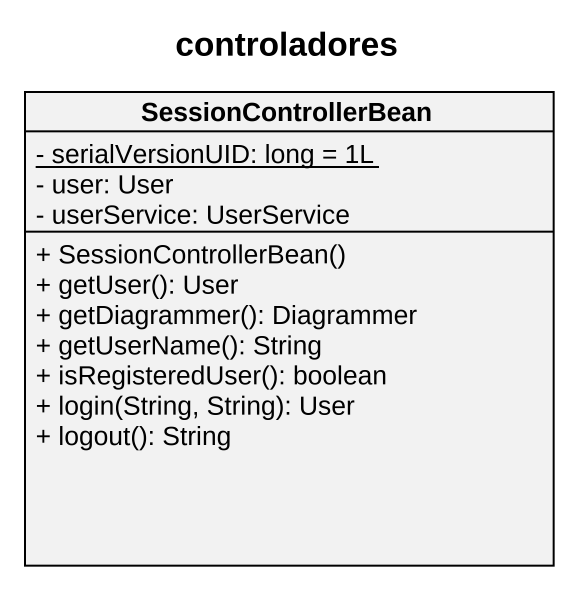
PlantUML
@startuml
title controladores
hide circle
hide empty members
skinparam classAttributeIconSize 0
class SessionControllerBean {
  {static} - serialVersionUID: long = 1L
  - user: User
  - userService: UserService
  + SessionControllerBean()
  + getUser(): User
  + getDiagrammer(): Diagrammer
  + getUserName(): String
  + isRegisteredUser(): boolean
  + login(String, String): User
  + logout(): String
}
@enduml
